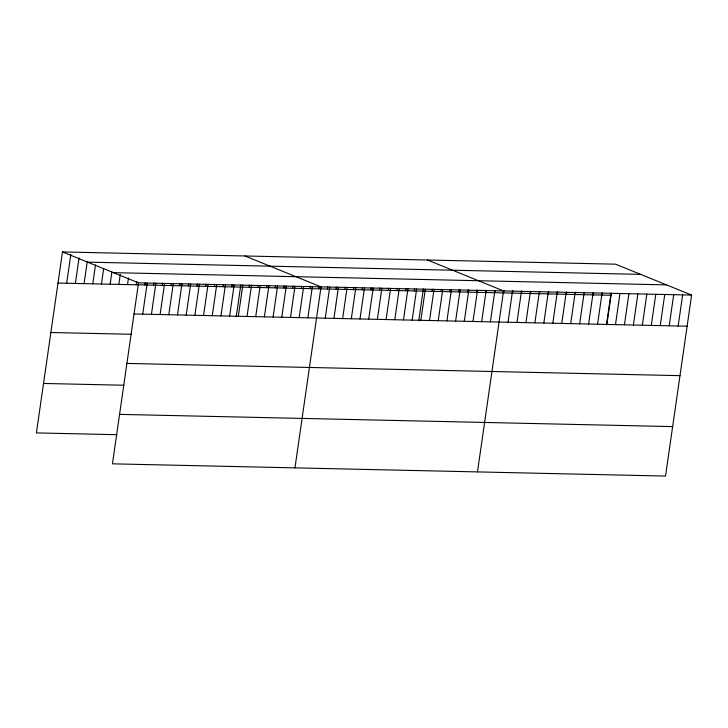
<?xml version="1.0" encoding="UTF-8"?>
<svg xmlns="http://www.w3.org/2000/svg" width="728" height="728" viewBox="0 0 728 728"><rect width="100%" height="100%" fill="white"/><g stroke="black" fill="none" stroke-linecap="round" stroke-linejoin="round"><path stroke-width="1.09" d="M62.481 251.934L138.52 282.855L112.44 463.827L665.519 476.067L691.6 295.095L615.56 264.173L62.481 251.934L36.4 432.905L116.799 434.689M66.685 283.247L70.853 254.354M75.375 283.438L79.061 257.876M84.066 283.629L87.269 261.407M92.756 283.82L95.486 264.928M101.447 284.011L103.695 268.459M110.146 284.202L111.903 271.981M118.837 284.393L120.275 274.392M127.527 284.593L128.483 277.923M136.218 284.784L136.7 281.445M144.908 284.976L145.227 282.755M142.724 314.159L147.211 283.046M153.599 285.167L153.917 282.946M151.415 314.36L155.901 283.238M162.289 285.358L162.608 283.137M160.105 314.551L164.592 283.429M170.98 285.549L171.298 283.329M168.796 314.742L173.282 283.62M179.67 285.74L179.989 283.52M177.486 314.933L181.973 283.82M188.361 285.94L188.689 283.711M186.186 315.124L190.663 284.011M197.051 286.131L197.379 283.902M194.877 315.315L199.354 284.202M205.751 286.322L206.07 284.102M203.567 315.506L208.044 284.393M214.442 286.514L214.76 284.293M212.257 315.706L216.744 284.584M223.132 286.705L223.451 284.484M220.948 315.897L225.434 284.775M231.823 286.896L232.141 284.675M229.638 316.089L234.125 284.966M236.236 316.762L240.831 284.866M238.329 316.28L242.815 285.167M249.204 287.278L249.522 285.058M247.019 316.471L251.506 285.358M257.894 287.478L258.213 285.249M255.71 316.662L260.196 285.549M266.584 287.669L266.903 285.44M264.401 316.853L268.887 285.74M275.275 287.86L275.594 285.64M273.091 317.044L277.577 285.931M283.966 288.051L284.284 285.831M281.781 317.244L286.268 286.122M292.656 288.243L292.984 286.022M290.481 317.435L294.958 286.313M301.346 288.434L301.674 286.213M299.172 317.626L303.649 286.504M310.046 288.625L310.365 286.404M307.862 317.817L312.339 286.705M318.737 288.816L319.055 286.595M294.958 467.867L321.039 286.896L244.999 255.974M327.427 289.016L327.746 286.786M325.243 318.2L329.729 287.087M336.118 289.207L336.436 286.978M333.934 318.391L338.42 287.278M344.808 289.398L345.127 287.178M342.624 318.582L347.11 287.469M353.499 289.589L353.817 287.369M351.315 318.782L355.801 287.66M362.189 289.78L362.508 287.56M360.005 318.973L364.491 287.851M370.88 289.971L371.198 287.751M368.696 319.164L373.182 288.042M379.57 290.163L379.889 287.942M377.386 319.355L381.872 288.243M388.261 290.363L388.588 288.133M386.086 319.546L390.563 288.434M396.951 290.554L397.279 288.324M394.776 319.738L399.253 288.625M405.651 290.745L405.969 288.525M403.467 319.929L407.944 288.816M414.341 290.936L414.66 288.716M412.157 320.129L416.644 289.007M418.755 320.802L423.35 288.907M420.848 320.32L425.334 289.198M431.986 291.327L432.305 289.107M429.538 320.511L434.024 289.389M440.941 291.528L441.259 289.298M438.229 320.702L442.715 289.589M449.895 291.719L450.213 289.498M446.919 320.893L451.406 289.78M458.849 291.919L459.168 289.699M455.61 321.084L460.096 289.971M467.804 292.119L468.122 289.899M464.3 321.276L468.786 290.163M476.758 292.319L477.077 290.09M472.991 321.467L477.477 290.354M485.713 292.51L486.031 290.29M481.681 321.667L486.168 290.545M490.381 321.858L494.858 290.736M494.667 292.711L494.985 290.49M477.477 471.908L503.549 290.927L427.509 260.014M503.621 292.911L503.94 290.69M508.026 322.249L512.503 291.127M512.576 293.111L512.894 290.891M516.98 322.44L521.457 291.327M521.53 293.311L521.849 291.082M525.935 322.641L530.412 291.528M530.485 293.502L530.803 291.282M534.889 322.841L539.375 291.728M539.439 293.702L539.757 291.482M543.843 323.041L548.33 291.919M548.393 293.903L548.712 291.682M552.798 323.232L557.284 292.119M557.348 294.103L557.666 291.873M561.752 323.432L566.238 292.319M566.302 294.294L566.621 292.074M570.707 323.632L575.193 292.519M575.256 294.494L575.575 292.274M579.661 323.833L584.147 292.711M584.211 294.694L584.529 292.474M588.615 324.033L593.102 292.911M593.165 294.895L593.484 292.665M597.57 324.224L602.056 293.111M602.12 295.086L602.438 292.865M606.524 324.424L611.01 293.311M606.797 324.961L611.393 293.066M615.479 324.624L619.965 293.502M624.433 324.825L628.919 293.702M633.387 325.016L637.874 293.903M642.342 325.216L646.828 294.103M651.296 325.416L655.782 294.303M660.25 325.616L664.737 294.494M669.205 325.807L673.691 294.694M678.159 326.007L682.646 294.895M87.569 262.135L640.649 274.374M113.422 272.654L666.511 284.885M138.52 282.855L691.6 295.095M57.994 283.055L611.074 295.286M134.034 313.968L687.114 326.208M50.869 332.505L131.258 334.279M126.909 363.427L679.988 375.657M43.525 383.456L123.924 385.23M119.565 414.378L672.645 426.608"/></g></svg>
